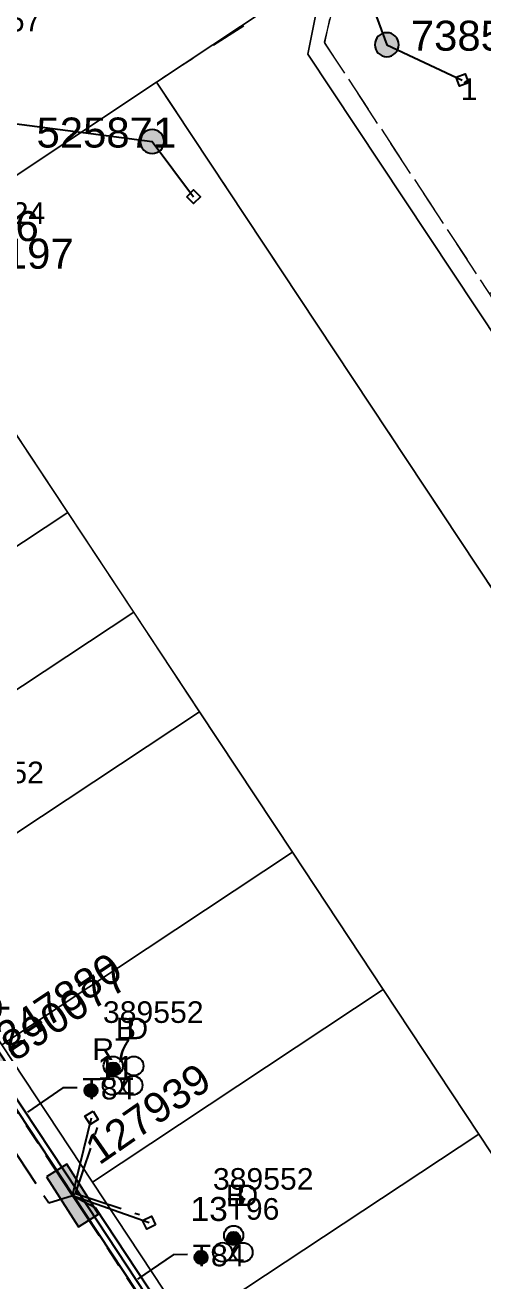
# Model space of a CAD drawing. Header units: metres. Extents: x 302064 to 304096, y 6268242 to 6271990.
# Drawn here: x 303542.1 to 303580.3, y 6271420 to 6271524.6 of the extents above; entities that cross this region are included whole.
import ezdxf
from ezdxf.enums import TextEntityAlignment as Align

# ---------------------------------------------------------------- set-up
doc = ezdxf.new("R2010")
doc.units = ezdxf.units.M
doc.linetypes.add('Cable Exist UG', pattern=[8.2, 4, -1.2, 1.8, -1.2])
doc.linetypes.add('Dash', pattern=[5, 3, -2])
doc.layers.get('0').update_dxf_attribs({"color": 6})
for name, color, linetype in [('_User Miscellaneous12', 7, 'Continuous'), ('_User_LV_Exist', 7, 'Continuous'), ('Duct_SP_EXT', 7, 'Continuous'), ('Equip_HV_EXT', 7, 'Continuous'), ('Equip_SP_SL_EXT', 7, 'Continuous'), ('Mains_LV_EXT', 5, 'Continuous'), ('Mains_LV_SL_EXT', 4, 'Continuous'), ('Services_SP_EXT', 7, 'Continuous'), ('Sub_SP_EXT', 7, 'Continuous'), ('SupportsOH_SP_TR_HV_LV_SL_EXT', 7, 'Continuous'), ('SupportsUG_SP_LV_EXT', 7, 'Continuous'), ('SupportsUG_SP_LV_SL_EXT', 7, 'Continuous'), ('Trench_SP_EXT', 7, 'Continuous')]:
    doc.layers.add(name, color=color, linetype=linetype)
for name, color, linetype, lineweight in [('Cadastre Developer_SP_EXT', 9, 'Continuous', 5), ('Cadastre Land Parcels_SP_EXT', 7, 'Continuous', 5), ('Cadastre Roads_SP_EXT', 9, 'Continuous', 5)]:
    doc.layers.add(name, color=color, linetype=linetype, lineweight=lineweight)
doc.styles.add('COLUMN_LABEL', font='arial.ttf')
doc.styles.add('iecARIAL', font='arial.ttf', dxfattribs={"height": 2})
doc.styles.add('POLE_LABEL', font='arial.ttf')
doc.styles.get("Standard").update_dxf_attribs({"font": 'arial.ttf'})
doc.styles.add('SWITCH_LABEL', font='arial.ttf', dxfattribs={"height": 2.5})

# ---------------------------------------------------------------- blocks, each defined once
blk = doc.blocks.new('SUB_PADMOUNT_EXT')
for points in [[(0, 0), (-3.84, 1.92), (-3.84, -1.92)], [(0, 0), (3.84, 1.92), (3.84, -1.92)]]:
    blk.add_hatch(color=256).paths.add_polyline_path(points)
for p, q in [((3.84, 1.92), (-3.84, -1.92)), ((-3.84, 1.92), (3.84, -1.92))]:
    blk.add_line(p, q)
blk.add_lwpolyline([(-3.84, -1.92), (3.84, -1.92), (3.84, 1.92), (-3.84, 1.92)], close=True)
for tag, height, flags, p in [('ASSET_NUM', 2.5, 8, (2, 2)), ('STREET_CODE', 0.2, 9, (1.5, 0)), ('CONSTRUCTED_VOLTAGE', 0.2, 9, (1.5, -0.2)), ('OPERATING_VOLTAGE', 0.2, 9, (1.5, -0.6)), ('ORIENTATION', 0.2, 9, (1.5, -0.8)), ('OWNED_BY', 0.2, 9, (1.5, -1)), ('NO_PHASES', 0.2, 9, (1.5, -0.4)), ('OPERATED_BY', 0.2, 9, (1.5, -1.2)), ('SECONDARY_VOLTAGE', 0.2, 9, (1.5, -1.6)), ('STATE', 0.2, 9, (1.5, -1.8)), ('MAINTAINED_BY', 0.2, 9, (1.5, -1.4)), ('PARENT', 0.2, 9, (1.5, -2)), ('SUBSTATION_TYPE', 0.2, 9, (1.5, -2.2)), ('STREETNAME', 0.2, 9, (1.5, -3)), ('SUBURB', 0.2, 9, (1.5, -3.2)), ('USAGE', 0.2, 9, (1.5, -2.4)), ('LEGEND', 0.2, 9, (1.5, -2.6)), ('LOCATION', 0.2, 9, (1.5, -2.8)), ('Z', 0.2, 1, (1.5, -3.6)), ('NOTES', 0.2, 9, (1.5, -3.4))]:
    blk.add_attdef(tag, text='', height=height, dxfattribs=dict(flags=flags)).set_placement(p, align=Align.MIDDLE_LEFT)
blk = doc.blocks.new('COLUMN_EXT')
blk.add_hatch(color=256).paths.add_polyline_path([(-1.49, 1.48), (-1.49, -1.49), (1.48, -1.49), (1.48, 1.48)])
blk.add_lwpolyline([(-1.49, -1.49), (1.48, -1.49), (1.48, 1.48), (-1.49, 1.48)], close=True)
for tag, height, style, flags, p in [('ASSET_NUM', 2.5, 'COLUMN_LABEL', 8, (2, 2)), ('STRUCTURE_PLANT_NUMBER', 0.2, 'POLE_LABEL', 9, (1.81, 0.03)), ('STREET_CODE', 0.2, 'COLUMN_LABEL', 9, (1.81, -0.2))]:
    blk.add_attdef(tag, text='', height=height, dxfattribs=dict(style=style, flags=flags)).set_placement(p, align=Align.MIDDLE_LEFT)
at = {"flags": 9}
for tag, p in [('COLUMN_TYPE', (1.81, -0.4)), ('OWNED_BY', (1.81, -0.6)), ('STATE', (1.81, -0.8)), ('USAGE', (1.81, -1)), ('STREETNAME', (1.81, -1.6)), ('SUBURB', (1.81, -1.8)), ('LEGEND', (1.81, -1.2)), ('LOCATION', (1.81, -1.4)), ('NOTES', (1.81, -2))]:
    blk.add_attdef(tag, text='', height=0.2, dxfattribs=at).set_placement(p, align=Align.MIDDLE_LEFT)
at = {"flags": 1}
blk.add_attdef('Z', (1.81, -2.35), '', height=0.2, dxfattribs=at)
blk = doc.blocks.new('PILLAR_EXT')
blk.add_hatch(color=256).paths.add_polyline_path([(-2.475, 0.99), (-2.475, -0.99), (2.475, -0.99), (2.475, 0.99)])
blk.add_lwpolyline([(-2.475, -0.99), (2.475, -0.99), (2.475, 0.99), (-2.475, 0.99)], close=True)
at = {"style": 'iecARIAL', "flags": 8}
blk.add_attdef('ASSET_NUM', (1.5, 3.5), '', height=2.5, dxfattribs=at)
for tag, p, flags in [('OWNED_BY', (0, -0.2), 9), ('STATE', (0, -0.4), 9), ('SUPPORT_TYPE', (0, -0.6), 9), ('USAGE', (0, -0.8), 9), ('LEGEND', (0, -1), 9), ('LOCATION', (0, -1.2), 9), ('STREETNAME', (0, -1.8), 9), ('SUBURB', (0, -2), 1), ('NOTES', (0, -1.4), 9), ('PARENT', (0, -1.6), 9)]:
    blk.add_attdef(tag, p, '', height=0.2, dxfattribs=dict(flags=flags))
blk = doc.blocks.new('DUCT_EXT')
blk.add_circle((0, 0.8), 0.8)
at = {"flags": 1}
blk.add_attdef('Z', (0, 0), '', height=0.2, dxfattribs=at)
at = {"flags": 9}
for tag, p in [('DUCT_CODE', (0, 0)), ('XSECT_TYPE', (0, -0.2)), ('STATE', (0, -0.6)), ('FB_REFERENCE', (0, -0.4)), ('NOTES', (0, -0.8))]:
    blk.add_attdef(tag, text='', height=0.2, dxfattribs=at).set_placement(p, align=Align.MIDDLE_LEFT)
blk = doc.blocks.new('SL_LANTERN_EXT')
at = {"lineweight": 40}
for p, q in [((0, 1.97), (0, 6.47)), ((-1.46, 5.68), (-1.06, 5.28)), ((1.46, 5.68), (1.06, 5.28)), ((-2.25, 4.22), (2.25, 4.22)), ((-1.46, 2.76), (-1.06, 3.16)), ((1.46, 2.76), (1.06, 3.16)), ((0, 0), (0, 2.72))]:
    blk.add_line(p, q, dxfattribs=at)
blk.add_circle((0, 4.22), 1.5, dxfattribs=at)
at = {"style": 'iecARIAL', "flags": 8}
blk.add_attdef('ASSET_NUM', (1.5, 1.5), '', height=2.5, dxfattribs=at)
for tag, p, height, flags in [('CONSTRUCTED_VOLTAGE', (0.98, -0.65), 0.2, 9), ('CONTROL_TYPE', (0.98, -0.85), 0.2, 9), ('LANTERN_PURPOSE', (0.98, -1.05), 0.2, 9), ('LNUMBER', (2.18, -3.25), 2.5, 8), ('OPERATING_VOLTAGE', (0.98, -1.65), 0.2, 9), ('ORIENTATION', (0.98, -1.85), 0.2, 9), ('OWNED_BY', (0.98, -2.05), 0.2, 9), ('STATE', (0.98, -2.25), 0.2, 9), ('LANTERN_TYPE', (0.98, -1.25), 0.2, 9), ('NO_PHASES', (0.98, -1.45), 0.2, 9), ('USAGE', (0.98, -2.45), 0.2, 9), ('CEXIST', (0.98, -2.65), 0.2, 9), ('CNEW', (0.98, -2.85), 0.2, 9), ('CNUMBER', (0.98, -3.05), 0.2, 9), ('CREMOVE', (0.98, -3.25), 0.2, 9), ('CREPLACE', (0.98, -3.45), 0.2, 9), ('LKINGHEIGHT', (0.98, -3.65), 0.2, 9), ('LBRACKET', (0.98, -3.85), 0.2, 9), ('LBRACKETVOCAB', (0.98, -4.05), 0.2, 9), ('LCATEGORY', (0.98, -4.25), 0.2, 9), ('LCHARGE1', (0.98, -4.45), 0.2, 9), ('LCHARGE1PERCENT', (0.98, -4.65), 0.2, 9), ('LCHARGE2', (0.98, -4.85), 0.2, 9), ('LCHARGE2PERCENT', (0.98, -5.05), 0.2, 9), ('LCHARGE3', (0.98, -5.25), 0.2, 9), ('LCHARGE3PERCENT', (0.98, -5.45), 0.2, 9), ('LEXIST', (0.98, -5.65), 0.2, 9), ('LLAMP', (0.98, -5.85), 0.2, 9), ('LLAMPVOCAB', (0.98, -6.05), 0.2, 9), ('LMAST', (0.98, -6.25), 0.2, 9), ('LMASTVOCAB', (0.98, -6.45), 0.2, 9), ('LNEW', (0.98, -6.65), 0.2, 9), ('LANTNUMBER', (0.98, -6.85), 0.2, 9), ('LOUTREACH', (0.98, -7.25), 0.2, 9), ('LOUTREACHVOCAB', (0.98, -7.45), 0.2, 9), ('LRATECODE', (0.98, -7.65), 0.2, 9), ('LREMOVE', (0.98, -7.85), 0.2, 9), ('LREPLACE', (0.98, -8.05), 0.2, 9), ('LTYPE', (0.98, -8.25), 0.2, 9), ('LTYPEVOCAB', (0.98, -8.45), 0.2, 9), ('STREETNAME', (0.98, -9.25), 0.2, 9), ('SUBURB', (0.98, -9.45), 0.2, 1), ('LEGEND', (0.98, -8.65), 0.2, 9), ('LOCATION', (0.98, -8.85), 0.2, 9), ('NOTES', (0.98, -9.05), 0.2, 9)]:
    blk.add_attdef(tag, p, '', height=height, dxfattribs=dict(flags=flags))
blk = doc.blocks.new('CCP_EXT')
at = {"flags": 9}
for tag, p in [('STATE', (0, -1.8)), ('USAGE', (0, -1.2)), ('LEGEND', (0, -1.4)), ('LIFE_SUPPORT', (0, -1.6)), ('NOTES', (0, -2))]:
    blk.add_attdef(tag, text='', height=0.2, dxfattribs=at).set_placement(p, align=Align.MIDDLE_LEFT)
blk.add_wipeout([(0, 0.57), (0.57, 0), (0, -0.57), (-0.57, 0)])
blk.add_lwpolyline([(-0.57, 0), (0, 0.57), (0.57, 0), (0, -0.57), (-0.57, 0)])
at = {"flags": 1}
blk.add_attdef('Z', (0, 0), '', height=0.2, dxfattribs=at)
at = {"flags": 9}
for tag, p in [('CCP_TYPE', (0, 0)), ('CONSTRUCTED_VOLTAGE', (0, -0.2)), ('OPERATING_VOLTAGE', (0, -0.6)), ('ORIENTATION', (0, -0.8)), ('OWNED_BY', (0, -1)), ('NO_PHASES', (0, -0.4))]:
    blk.add_attdef(tag, text='', height=0.2, dxfattribs=at).set_placement(p, align=Align.MIDDLE_LEFT)
blk = doc.blocks.new('POLE_EXT')
blk.add_hatch(color=256).paths.add_polyline_path([(-1, 0, 1), (1, 0, 1)])
blk.add_lwpolyline([(-1, 0, 1), (1, 0, 1)], format="xyb", close=True)
for tag, height, flags, p in [('pNumber', 2.5, 8, (-17.84, 2.07)), ('OWNED_BY', 0.2, 9, (1.35, -0.4)), ('SPECIAL_USE', 0.2, 9, (1.35, -0.8)), ('STATE', 0.2, 9, (1.35, -1)), ('PARENT', 0.2, 9, (1.35, -0.6)), ('cLV', 0.2, 9, (1.35, -1.4)), ('hDepth', 0.2, 9, (1.35, -1.6)), ('hDia', 0.2, 9, (1.35, -1.8)), ('cHV', 0.2, 9, (1.35, -2)), ('USAGE', 0.2, 9, (1.35, -1.2)), ('LBRACKET', 0.2, 9, (1.35, -2.2)), ('LExisting', 0.2, 9, (1.35, -2.4)), ('LANTNUMBER', 0.2, 9, (1.35, -2.6)), ('LOther', 0.2, 9, (1.35, -2.8)), ('LRemove', 0.2, 9, (1.35, -3)), ('LEGEND', 0.2, 9, (1.35, -3.2)), ('cLinedev', 0.2, 9, (1.35, -3.4)), ('pExisting', 0.2, 9, (1.35, -3.8)), ('LOCATION', 0.2, 9, (1.35, -3.6)), ('PFNUMBER', 0.2, 9, (1.35, -4)), ('NEWPFNUMBER', 0.2, 9, (1.35, -4.2)), ('pFooting', 0.2, 9, (1.35, -4.4)), ('pNew', 0.2, 9, (1.35, -4.6)), ('pRelocate', 0.2, 9, (1.35, -5)), ('pRemove', 0.2, 9, (1.35, -5.2)), ('pReplace', 0.2, 9, (1.35, -5.4)), ('pStay', 0.2, 9, (1.35, -5.6)), ('pType', 0.2, 9, (1.35, -5.8)), ('cspan', 0.2, 9, (1.35, -6)), ('STREETNAME', 0.2, 9, (1.35, -6.2)), ('SUBURB', 0.2, 9, (1.35, -6.4)), ('OPERATED_BY', 0.2, 9, (1.36, -7.01)), ('NOTES', 0.2, 9, (1.35, -6.6)), ('MAINTAINED_BY', 0.2, 9, (1.36, -6.81))]:
    blk.add_attdef(tag, text='', height=height, dxfattribs=dict(flags=flags)).set_placement(p, align=Align.MIDDLE_LEFT)
at = {"style": 'POLE_LABEL'}
for tag, height, flags, p in [('ASSET_NUM', 2.5, 8, (2, 2)), ('STRUCTURE_PLANT_NUMBER', 0.2, 9, (1.35, 0.03)), ('STREET_CODE', 0.2, 9, (1.35, -0.2))]:
    blk.add_attdef(tag, text='', height=height, dxfattribs=dict(at, flags=flags)).set_placement(p, align=Align.MIDDLE_LEFT)
at = {"flags": 1}
blk.add_attdef('Z', (1.35, -7.33), '', height=0.2, dxfattribs=at)
blk = doc.blocks.new('SWG_HOLEC_SU_EXT')
blk.add_line((1.8, -2), (5.8, -2))
for points in [[(1, 0), (0, 0)], [(6.6, 0), (7.6, 0)]]:
    blk.add_lwpolyline(points)
for points in [[(1.8, -0.8, 1), (1.8, 0.8, 1)], [(5.8, -0.8, 1), (5.8, 0.8, 1)]]:
    blk.add_lwpolyline(points, format="xyb", close=True)
at = {"style": 'SWITCH_LABEL', "flags": 8}
blk.add_attdef('ASSET_NUM', text='', height=2.5, rotation=179.9544, dxfattribs=at).set_placement((-2.4, 0), align=Align.MIDDLE_LEFT)
at = {"flags": 1}
blk.add_attdef('Z', (0, 0), '', height=0.2, dxfattribs=at)
at = {"flags": 9}
for tag, p in [('ACTUAL_STATUS', (0, -0.4)), ('CONSTRUCTED_VOLTAGE', (0, -0.6)), ('OPERATING_VOLTAGE', (0, -1)), ('NO_PHASES', (0, -0.8)), ('ORIENTATION', (0, -1.2)), ('OWNED_BY', (0, -1.4)), ('STATE', (0, -1.8)), ('SWITCH_TYPE', (0, -2)), ('PARENT', (0, -1.6)), ('STREETNAME', (0, -2.6)), ('SUBURB', (0, -2.8)), ('USAGE', (0, -2.2)), ('LOCATION', (0, -2.4)), ('NOTES', (0, -3))]:
    blk.add_attdef(tag, text='', height=0.2, dxfattribs=at).set_placement(p, align=Align.MIDDLE_LEFT)
at = {"style": 'SWITCH_LABEL', "flags": 9}
blk.add_attdef('STREET_CODE', text='', height=0.2, dxfattribs=at).set_placement((0, -0.2), align=Align.MIDDLE_LEFT)
blk = doc.blocks.new('CABLE_LARGE_EXT')
h = blk.add_hatch(color=256)
edge = h.paths.add_edge_path()
edge.add_arc((0, 0.55), 0.55, 0, 360)
blk.add_circle((0, 0.55), 0.55)
at = {"flags": 1}
blk.add_attdef('Z', (0, 0), '', height=0.2, dxfattribs=at)
at = {"flags": 9}
for tag, p in [('COND_CODE', (0, 0)), ('STATE', (0, -0.4)), ('XSECT_SIZE', (0, -0.6)), ('FB_REFERENCE', (0, -0.2)), ('NOTES', (0, -0.8))]:
    blk.add_attdef(tag, text='', height=0.2, dxfattribs=at).set_placement(p, align=Align.MIDDLE_LEFT)

msp = doc.modelspace()

# ---------------------------------------------------------------- linework, layer by layer
at = {"layer": '_User Miscellaneous12'}
for p, q in [((303546.1003, 6271427.1101), (303538.6164, 6271438.4208)), ((303546.1003, 6271427.1101), (303546.3004, 6271427.2425)), ((303546.1003, 6271427.1101), (303546.3004, 6271427.2425)), ((303546.5006, 6271427.375), (303546.3004, 6271427.2425)), ((303546.5006, 6271427.3749), (303546.3004, 6271427.2425))]:
    msp.add_line(p, q, dxfattribs=at)
at = {"layer": '_User_LV_Exist', "linetype": 'Cable Exist UG'}
msp.add_lwpolyline([(303525.2601, 6271458.5025), (303537.5522, 6271439.9573), (303536.262, 6271438.2576), (303536.262, 6271438.2576), (303544.0565, 6271426.4809), (303546.0458, 6271427.0827)], dxfattribs=at)
at = {"layer": 'Cadastre Land Parcels_SP_EXT', "linetype": 'Continuous'}
for points in [[(303642.1777, 6271546.3285), (303629.8717, 6271564.8589), (303622.8915, 6271566.2683), (303567.0587, 6271529.1882), (303565.6504, 6271522.2075), (303597.8397, 6271473.7268), (303654.8675, 6271511.5959)], [(303654.8675, 6271511.5959), (303597.8397, 6271473.7268), (303565.6504, 6271522.2075), (303567.0587, 6271529.1882), (303553.0422, 6271519.8792), (303654.2706, 6271367.1419)]]:
    msp.add_lwpolyline(points, dxfattribs=at)
for points in [[(303654.2706, 6271367.1419), (303553.0422, 6271519.8792), (303531.4273, 6271505.519), (303540.1553, 6271492.3136), (303556.6342, 6271467.4005), (303564.3845, 6271455.6827), (303571.9504, 6271444.2426), (303579.9161, 6271432.2), (303588.1547, 6271419.7434), (303594.9009, 6271409.5456), (303601.6463, 6271399.3467), (303608.3918, 6271389.1488), (303616.3573, 6271377.1063), (303624.3221, 6271365.0637), (303632.4901, 6271352.7159), (303654.2706, 6271367.1419)], [(303545.648, 6271484.0096), (303540.1553, 6271492.3136), (303515.9058, 6271476.2744), (303521.3994, 6271467.9693), (303545.648, 6271484.0096)], [(303551.1415, 6271475.7045), (303545.648, 6271484.0096), (303521.3994, 6271467.9693), (303526.8921, 6271459.6653), (303551.1415, 6271475.7045)], [(303556.6342, 6271467.4005), (303551.1415, 6271475.7045), (303526.8921, 6271459.6653), (303532.3857, 6271451.3602), (303556.6342, 6271467.4005)], [(303564.3845, 6271455.6827), (303556.6342, 6271467.4005), (303532.3857, 6271451.3602), (303540.1361, 6271439.6415), (303564.3845, 6271455.6827)], [(303571.9504, 6271444.2426), (303564.3845, 6271455.6827), (303540.1361, 6271439.6415), (303547.7027, 6271428.2024), (303571.9504, 6271444.2426)], [(303579.9161, 6271432.2), (303571.9504, 6271444.2426), (303547.7027, 6271428.2024), (303555.6676, 6271416.1608), (303579.9161, 6271432.2)], [(303588.1547, 6271419.7434), (303579.9161, 6271432.2), (303555.6676, 6271416.1608), (303563.907, 6271403.7033), (303588.1547, 6271419.7434)]]:
    msp.add_lwpolyline(points, close=True, dxfattribs=at)
at = {"layer": 'Duct_SP_EXT'}
for p, q in [((303546.1003, 6271427.1101), (303538.6164, 6271438.4208)), ((303546.1003, 6271427.1101), (303546.3004, 6271427.2425)), ((303546.1003, 6271427.1101), (303546.3004, 6271427.2425)), ((303546.5006, 6271427.375), (303546.3004, 6271427.2425)), ((303546.5006, 6271427.3749), (303546.3004, 6271427.2425))]:
    msp.add_line(p, q, dxfattribs=at)
for points in [[(303546.4351, 6271436.0626), (303545.2473, 6271436.0581), (303542.2952, 6271434.0233)], [(303555.6166, 6271422.1529), (303554.4302, 6271422.1474), (303551.4728, 6271420.1187)]]:
    msp.add_lwpolyline(points, dxfattribs=at)
at = {"layer": 'Mains_LV_EXT', "linetype": 'Cable Exist UG'}
msp.add_lwpolyline([(303525.2601, 6271458.5025), (303537.5522, 6271439.9573), (303536.262, 6271438.2576), (303536.262, 6271438.2576), (303544.0565, 6271426.4809), (303546.0458, 6271427.0827)], dxfattribs=at)
at = {"layer": 'Mains_LV_SL_EXT', "linetype": 'Cable Exist UG'}
msp.add_lwpolyline([(303546.0458, 6271427.0827), (303538.5154, 6271438.4663)], dxfattribs=at)

# ---------------------------------------------------------------- block references
at = {"layer": 'Duct_SP_EXT', "rotation": 359.9225125474493}
msp.add_blockref('DUCT_EXT', (303549.4351, 6271437.0758), dxfattribs=at)
at = {"layer": 'Duct_SP_EXT'}
for name, p in [('DUCT_EXT', (303551.1577, 6271437.0721)), ('CABLE_LARGE_EXT', (303549.4351, 6271437.0758)), ('CABLE_LARGE_EXT', (303547.5777, 6271435.2817)), ('DUCT_EXT', (303549.3666, 6271435.468)), ('DUCT_EXT', (303551.0789, 6271435.4655)), ('DUCT_EXT', (303559.4777, 6271422.9565)), ('CABLE_LARGE_EXT', (303559.4777, 6271422.9564)), ('DUCT_EXT', (303558.5506, 6271421.5511)), ('DUCT_EXT', (303560.2624, 6271421.5488)), ('CABLE_LARGE_EXT', (303556.7594, 6271421.3717))]:
    msp.add_blockref(name, p, dxfattribs=at)
at = {"layer": 'Equip_HV_EXT'}
ref = msp.add_blockref('SWG_HOLEC_SU_EXT', (303535.5313, 6271506.6295), dxfattribs=dict(at, rotation=301.4022377347508))
ref.add_attrib('ASSET_NUM', 'A3826', dxfattribs={"layer": '0', "height": 2.5, "style": 'SWITCH_LABEL'}).set_placement((303533.1323, 6271507.8794), align=Align.MIDDLE_LEFT)
at = {"layer": 'Equip_SP_SL_EXT'}
ref = msp.add_blockref('SL_LANTERN_EXT', (303538.5154, 6271438.4663), dxfattribs=at)
ref.add_attrib('ASSET_NUM', '247880', dxfattribs={"layer": '0', "height": 2.5, "rotation": 33.602184, "style": 'iecARIAL'}).set_placement((303540.0154, 6271439.9663), align=Align.MIDDLE_LEFT)
at = {"layer": 'Sub_SP_EXT'}
ref = msp.add_blockref('SUB_PADMOUNT_EXT', (303534.4288, 6271504.8276), dxfattribs=at)
ref.add_attrib('ASSET_NUM', '33197', dxfattribs={"layer": '0', "height": 2.5}).set_placement((303536.4288, 6271505.5776), align=Align.MIDDLE_LEFT)
at = {"layer": 'SupportsOH_SP_TR_HV_LV_SL_EXT'}
ref = msp.add_blockref('POLE_EXT', (303572.248, 6271522.995), dxfattribs=at)
ref.add_attrib('ASSET_NUM', '738560', dxfattribs={"layer": '0', "height": 2.5, "style": 'POLE_LABEL'}).set_placement((303574.248, 6271523.745), align=Align.MIDDLE_LEFT)
ref = msp.add_blockref('POLE_EXT', (303552.6894, 6271514.9237), dxfattribs=at)
ref.add_attrib('ASSET_NUM', '525871', dxfattribs={"layer": '0', "height": 2.5, "style": 'POLE_LABEL'}).set_placement((303554.6894, 6271515.6737), align=Align.MIDDLE_RIGHT)
at = {"layer": 'SupportsUG_SP_LV_EXT'}
ref = msp.add_blockref('PILLAR_EXT', (303546.0458, 6271427.0827), dxfattribs=dict(at, rotation=302.3970120065445))
ref.add_attrib('ASSET_NUM', '127939', dxfattribs={"layer": '0', "height": 2.5, "rotation": 34.7973, "style": 'iecARIAL'}).set_placement((303547.5458, 6271430.5827), align=Align.MIDDLE_LEFT)
at = {"layer": 'SupportsUG_SP_LV_SL_EXT'}
ref = msp.add_blockref('COLUMN_EXT', (303538.5154, 6271438.4663), dxfattribs=dict(at, rotation=303.6021841806763))
ref.add_attrib('ASSET_NUM', '890077', dxfattribs={"layer": '0', "height": 2.5, "rotation": 33.602184, "style": 'COLUMN_LABEL'}).set_placement((303540.5154, 6271439.2163), align=Align.MIDDLE_LEFT)

# ---------------------------------------------------------------- texts
at = {"layer": 'Cadastre Land Parcels_SP_EXT'}
for s, p in [('11', (303548.1175, 6271436.6993)), ('13', (303555.8833, 6271424.959))]:
    msp.add_text(s, height=2, dxfattribs=at).set_placement(p)
at = {"layer": 'Duct_SP_EXT'}
for s, p in [('390667', (303535.0535, 6271524.105)), ('P24', (303539.2921, 6271508.0637)), ('389552', (303535.2619, 6271461.442)), ('389552', (303548.5786, 6271441.4669)), ('B', (303549.6529, 6271440.0948)), ('D', (303550.5356, 6271440.1086)), ('R7', (303547.693, 6271438.3718)), ('T84', (303546.8718, 6271435.0872)), ('389552', (303557.7477, 6271427.5635)), ('B', (303558.8242, 6271426.1906)), ('D', (303559.7149, 6271426.1959)), ('T96', (303558.9596, 6271425.0638)), ('T84', (303556.0499, 6271421.181))]:
    msp.add_text(s, height=1.8, dxfattribs=at).set_placement(p)

# ---------------------------------------------------------------- next in the draw order: block references
at = {"layer": 'Services_SP_EXT'}
for p, rotation in [((303578.5421, 6271520.0476), 154.9075918313767), ((303547.6335, 6271433.5537), 256.8591995460586), ((303552.4289, 6271424.8194), 160.859199302235)]:
    msp.add_blockref('CCP_EXT', p, dxfattribs=dict(at, rotation=rotation))
msp.add_blockref('CCP_EXT', (303556.1369, 6271510.3191), dxfattribs=at)

# ---------------------------------------------------------------- next in the draw order: block references
for p, rotation in [((303578.5421, 6271520.0476), 154.9075918313767), ((303547.6335, 6271433.5537), 256.8591995460586), ((303552.4289, 6271424.8194), 160.859199302235)]:
    msp.add_blockref('CCP_EXT', p, dxfattribs=dict(at, rotation=rotation))
msp.add_blockref('CCP_EXT', (303556.1369, 6271510.3191), dxfattribs=at)

# ---------------------------------------------------------------- next in the draw order: linework, layer by layer
at = {"layer": '_User Miscellaneous12'}
for p, q in [((303546.5006, 6271427.375), (303539.0167, 6271438.6856)), ((303569.1678, 6271392.2454), (303546.1003, 6271427.1101)), ((303569.5682, 6271392.5103), (303546.5006, 6271427.3749))]:
    msp.add_line(p, q, dxfattribs=at)
at = {"layer": '_User_LV_Exist', "linetype": 'Cable Exist UG'}
msp.add_lwpolyline([(303546.0458, 6271427.0827), (303567.9591, 6271394.0049), (303566.8962, 6271391.9532), (303566.8962, 6271391.9532), (303567.4735, 6271391.0838), (303573.6318, 6271381.7796), (303575.7158, 6271382.2399)], dxfattribs=at)
at = {"layer": 'Cadastre Developer_SP_EXT', "linetype": 'Dash'}
for points in [[(303578.5946, 6271536.7077), (303568.4935, 6271530.0553), (303567.0606, 6271523.1235), (303580.7935, 6271502.2332), (303595.0862, 6271511.621), (303578.5946, 6271536.7077)], [(303669.3676, 6271344.3612), (303684.7067, 6271353.3434), (303677.8133, 6271354.6498), (303567.0526, 6271523.209), (303568.742, 6271529.9244), (303553.042, 6271519.8791), (303654.659, 6271366.5406), (303669.3676, 6271344.3612)]]:
    msp.add_lwpolyline(points, close=True, dxfattribs=at)
at = {"layer": 'Cadastre Roads_SP_EXT', "linetype": 'Continuous'}
msp.add_lwpolyline([(303531.4272, 6271505.519), (303553.0422, 6271519.8791), (303567.0587, 6271529.1882), (303622.8915, 6271566.2683), (303635.8967, 6271574.906), (303719.7366, 6271630.549), (303805.767, 6271687.6394), (303798.9161, 6271696.9361), (303792.9189, 6271705.0759), (303708.083, 6271648.8513), (303625.2247, 6271593.8727), (303541.3601, 6271538.2622), (303499.6675, 6271510.6406), (303511.3504, 6271492.181), (303531.4272, 6271505.519)], close=True, dxfattribs=at)
msp.add_lwpolyline([(303555.6676, 6271416.1609), (303547.7028, 6271428.2024), (303540.136, 6271439.6414), (303532.3856, 6271451.3602), (303515.9058, 6271476.2744), (303509.9402, 6271485.2937), (303496.6523, 6271476.5027), (303502.6067, 6271467.5011), (303510.8583, 6271455.0259), (303518.6584, 6271443.2335), (303525.3053, 6271433.1849), (303531.9521, 6271423.1352), (303538.599, 6271413.0866)], dxfattribs=at)
at = {"layer": 'Duct_SP_EXT'}
for p, q in [((303546.5006, 6271427.375), (303539.0167, 6271438.6856)), ((303569.1678, 6271392.2454), (303546.1003, 6271427.1101)), ((303569.5682, 6271392.5103), (303546.5006, 6271427.3749))]:
    msp.add_line(p, q, dxfattribs=at)
at = {"layer": 'Mains_LV_EXT', "linetype": 'Cable Exist UG'}
msp.add_lwpolyline([(303546.0458, 6271427.0827), (303567.9591, 6271394.0049), (303566.8962, 6271391.9532), (303566.8962, 6271391.9532), (303567.4735, 6271391.0838), (303573.6318, 6271381.7796), (303575.7158, 6271382.2399)], dxfattribs=at)
at = {"layer": 'Services_SP_EXT'}
for points in [[(303563.0616, 6271547.9), (303572.248, 6271522.995), (303578.5422, 6271520.0476)], [(303519.8195, 6271519.1975), (303552.6894, 6271514.9238), (303556.137, 6271510.3192)], [(303546.0457, 6271427.0827), (303547.6334, 6271433.5536)], [(303546.0457, 6271427.0827), (303552.4289, 6271424.8194)], [(303546.0457, 6271427.0827), (303547.9183, 6271426.0769), (303547.9183, 6271426.0769), (303554.8696, 6271415.5655), (303560.5866, 6271413.2721)]]:
    msp.add_lwpolyline(points, dxfattribs=at)
at = {"layer": 'Trench_SP_EXT', "linetype": 'Cable Exist UG'}
for points in [[(303546.3005, 6271427.2426), (303548.1289, 6271432.7451)], [(303546.3005, 6271427.2426), (303551.613, 6271425.4969)]]:
    msp.add_lwpolyline(points, dxfattribs=at)

# ---------------------------------------------------------------- next in the draw order: texts
at = {"layer": 'Cadastre Developer_SP_EXT'}
msp.add_text('1', height=1.8, dxfattribs=at).set_placement((303578.4168, 6271518.3785))

doc.saveas('drawing.dxf')
